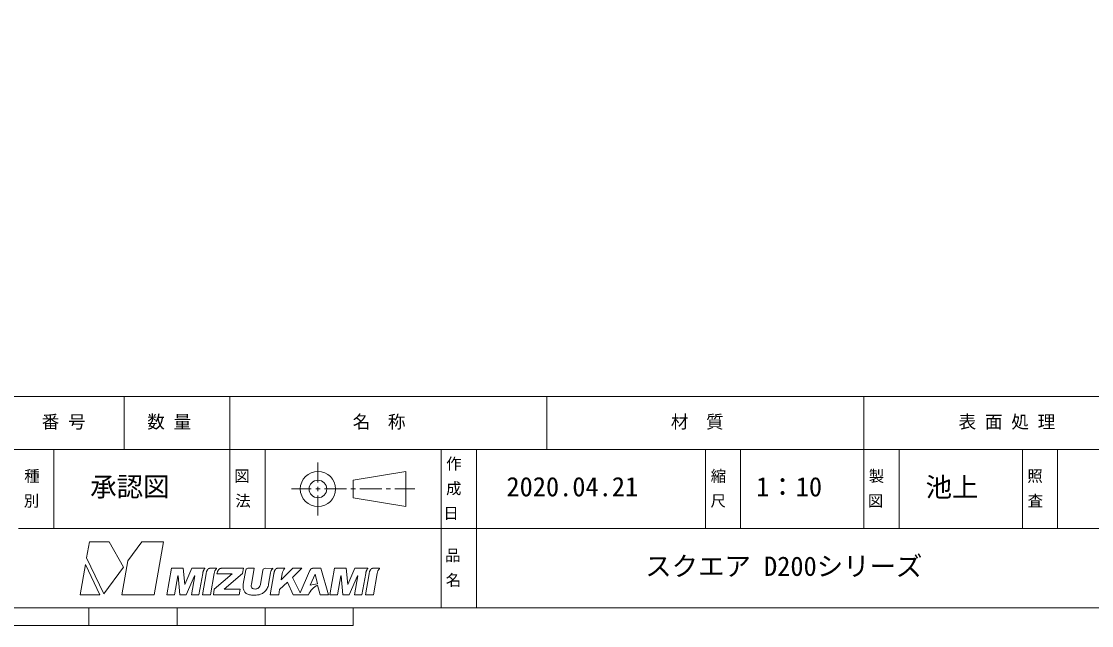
# Model space of a CAD drawing. Units: millimetres, scale not verified. Extents: x -2030 to 2030, y -1430 to 1430.
# Drawn here: x 123 to 1339, y -1400 to -714 of the extents above; entities that cross this region are included whole.
import ezdxf
from ezdxf.enums import TextEntityAlignment as Align

# ---------------------------------------------------------------- set-up
doc = ezdxf.new("R2010")
doc.units = ezdxf.units.MM
doc.header["$LTSCALE"] = 10
for name, color, linetype, lineweight in [('0-1_図面_FORMAT$03_TEXT', 7, 'Continuous', 18), ('0-2_図面_FORMAT$02_LOGO$01_MZ_LO', 7, 'Continuous', 18), ('0-3_図面_FORMAT$01_WAKU$OUT_LINE', 6, 'Continuous', 18), ('0-5_図面_FORMAT$01_WAKU$SUB_LINE', 7, 'Continuous', 18)]:
    doc.layers.add(name, color=color, linetype=linetype, lineweight=lineweight)
doc.styles.add('ＭＳ ゴシック', font='')
doc.styles.get('ＭＳ ゴシック').set_extended_font_data('MS Gothic')

# ---------------------------------------------------------------- blocks, each defined once
blk = doc.blocks.new('X15')
at = {"layer": '0-1_図面_FORMAT$03_TEXT', "style": 'ＭＳ ゴシック'}
for s, p in [('作', (815.67, -1078.02)), ('成', (815.49, -1106.13)), ('日', (812.38, -1134.24))]:
    blk.add_text(s, height=12.83, dxfattribs=at).set_placement(p, align=Align.BOTTOM_LEFT)
blk = doc.blocks.new('X16')
at = {"layer": '0-1_図面_FORMAT$03_TEXT', "style": 'ＭＳ ゴシック'}
for s, p in [('図', (575.02, -1092.07)), ('法', (576.18, -1120.18))]:
    blk.add_text(s, height=12.83, dxfattribs=at).set_placement(p, align=Align.BOTTOM_LEFT)
blk = doc.blocks.new('X17')
at = {"layer": '0-1_図面_FORMAT$03_TEXT', "style": 'ＭＳ ゴシック'}
for s, p in [('種', (336.53, -1092.07)), ('別', (336, -1120.18))]:
    blk.add_text(s, height=12.83, dxfattribs=at).set_placement(p, align=Align.BOTTOM_LEFT)
blk = doc.blocks.new('X18')
at = {"layer": '0-1_図面_FORMAT$03_TEXT', "style": 'ＭＳ ゴシック'}
for s, p in [('品', (814.43, -1182.07)), ('名', (815.14, -1210.18))]:
    blk.add_text(s, height=12.83, dxfattribs=at).set_placement(p, align=Align.BOTTOM_LEFT)
blk = doc.blocks.new('X19')
at = {"layer": '0-1_図面_FORMAT$03_TEXT', "style": 'ＭＳ ゴシック'}
for s, p in [('縮', (1116.02, -1092.07)), ('尺', (1115.84, -1120.18))]:
    blk.add_text(s, height=12.83, dxfattribs=at).set_placement(p, align=Align.BOTTOM_LEFT)
blk = doc.blocks.new('X20')
at = {"layer": '0-1_図面_FORMAT$03_TEXT', "style": 'ＭＳ ゴシック'}
for s, p in [('製', (1295.49, -1092.07)), ('図', (1294.51, -1120.18))]:
    blk.add_text(s, height=12.83, dxfattribs=at).set_placement(p, align=Align.BOTTOM_LEFT)
blk = doc.blocks.new('X21')
at = {"layer": '0-1_図面_FORMAT$03_TEXT', "style": 'ＭＳ ゴシック'}
for s, p in [('照', (1475.58, -1092.07)), ('査', (1475.93, -1120.18))]:
    blk.add_text(s, height=12.83, dxfattribs=at).set_placement(p, align=Align.BOTTOM_LEFT)

msp = doc.modelspace()

# ---------------------------------------------------------------- linework, layer by layer
at = {"layer": '0-1_図面_FORMAT$03_TEXT'}
for p, q in [((460, -1237.5), (460, -1215)), ((452.5, -1245), (430, -1245)), ((462.5, -1245), (457.5, -1245)), ((460, -1247.5), (460, -1242.5)), ((492.5, -1245), (467.5, -1245)), ((502.5, -1245), (497.5, -1245)), ((532.5, -1245), (507.5, -1245)), ((542.5, -1245), (537.5, -1245)), ((570, -1245), (547.5, -1245)), ((460, -1275), (460, -1252.5))]:
    msp.add_line(p, q, dxfattribs=at)
msp.add_lwpolyline([(560, -1225), (500, -1235), (500, -1255), (560, -1265)], close=True, dxfattribs=at)
for radius in [20, 10]:
    msp.add_circle((460, -1245), radius, dxfattribs=at)
at = {"layer": '0-2_図面_FORMAT$02_LOGO$01_MZ_LO'}
for p, q in [((200.52, -1305), (197.33, -1323.07)), ((222.81, -1305), (200.52, -1305)), ((239.18, -1333.53), (222.81, -1305)), ((260.07, -1305), (244.23, -1326.64)), ((284.52, -1305), (260.07, -1305)), ((273.94, -1365), (284.52, -1305)), ((197.33, -1323.07), (216.8, -1364.12)), ((195.98, -1330.76), (189.94, -1365)), ((212.21, -1365), (195.98, -1330.76)), ((216.8, -1364.12), (239.18, -1333.53)), ((244.23, -1326.64), (237.47, -1365)), ((293.8, -1335), (288.51, -1365)), ((307.13, -1335), (293.8, -1335)), ((308.81, -1353.25), (307.13, -1335)), ((316.97, -1335), (308.81, -1353.25)), ((331.56, -1335), (316.97, -1335)), ((344.78, -1335), (337.31, -1335)), ((375.37, -1335), (350.65, -1335)), ((374.31, -1340.99), (375.37, -1335)), ((387.64, -1335), (380.48, -1335)), ((384.41, -1353.31), (387.64, -1335)), ((407.14, -1335.07), (400.02, -1335)), ((408.49, -1335), (407.14, -1335.07)), ((422.09, -1335), (414.12, -1335)), ((431.43, -1335), (418.36, -1348.05)), ((431.07, -1345.3), (441.92, -1335)), ((441.92, -1335), (431.43, -1335)), ((463.37, -1335), (454.68, -1335)), ((471.88, -1365), (463.37, -1335)), ((478.9, -1335), (473.61, -1365)), ((492.23, -1335), (478.9, -1335)), ((493.91, -1353.25), (492.23, -1335)), ((502.07, -1335), (493.91, -1353.25)), ((516.66, -1335), (502.07, -1335)), ((529.88, -1335), (522.41, -1335)), ((297.08, -1365), (300.85, -1343.72)), ((301.21, -1343.72), (303.13, -1365)), ((310.31, -1365), (319.77, -1343.72)), ((320.19, -1343.72), (316.42, -1365)), ((324.93, -1365), (329.19, -1340.81)), ((332.99, -1341.37), (328.83, -1365)), ((337.99, -1365), (342.22, -1340.95)), ((362.48, -1341.38), (342.35, -1358.72)), ((345.92, -1339), (345.2, -1341.36)), ((345.2, -1341.36), (362.48, -1341.38)), ((353.58, -1358.51), (374.31, -1340.99)), ((378.06, -1336.92), (375.24, -1352.89)), ((397.55, -1336.96), (394.66, -1353.31)), ((403.99, -1352.89), (406.26, -1340.01)), ((409.87, -1341.37), (405.72, -1365)), ((418.36, -1348.05), (419.59, -1340.95)), ((439.95, -1362.89), (431.07, -1345.3)), ((450.49, -1338.32), (439.95, -1362.89)), ((451.1, -1354.17), (456.8, -1341.66)), ((456.8, -1341.66), (459.34, -1352.8)), ((482.18, -1365), (485.95, -1343.72)), ((486.31, -1343.72), (488.23, -1365)), ((495.41, -1365), (504.87, -1343.72)), ((505.29, -1343.72), (501.52, -1365)), ((510.03, -1365), (514.29, -1340.81)), ((518.09, -1341.37), (513.93, -1365)), ((523.09, -1365), (527.32, -1340.95)), ((342.35, -1358.72), (341.25, -1365)), ((371.84, -1358.54), (353.58, -1358.51)), ((370.7, -1365), (371.84, -1358.54)), ((402.33, -1357.78), (402.9, -1356.68)), ((415.44, -1365), (416.44, -1359.19)), ((416.44, -1359.19), (425.28, -1350.79)), ((425.28, -1350.79), (431.84, -1365)), ((459.65, -1354.04), (462.45, -1365)), ((189.94, -1365), (212.21, -1365)), ((237.47, -1365), (273.94, -1365)), ((288.51, -1365), (297.08, -1365)), ((303.13, -1365), (310.31, -1365)), ((316.42, -1365), (324.93, -1365)), ((328.83, -1365), (337.99, -1365)), ((341.25, -1365), (370.7, -1365)), ((405.72, -1365), (415.37, -1365)), ((415.37, -1365), (415.38, -1365)), ((415.38, -1365), (415.44, -1365)), ((431.84, -1365), (449.46, -1365)), ((462.45, -1365), (471.88, -1365)), ((473.61, -1365), (482.18, -1365)), ((488.23, -1365), (495.41, -1365)), ((501.52, -1365), (510.03, -1365)), ((513.93, -1365), (523.09, -1365))]:
    msp.add_line(p, q, dxfattribs=at)
for points in [[(329.19, -1340.81), (329.34, -1340), (329.37, -1339.85), (329.44, -1339.53), (329.54, -1339.18), (329.65, -1338.79), (329.77, -1338.4), (329.89, -1338.03), (330.01, -1337.69), (330.08, -1337.53), (330.14, -1337.38), (330.27, -1337.09), (330.4, -1336.83), (330.46, -1336.71), (330.53, -1336.59), (330.59, -1336.48), (330.65, -1336.37), (330.78, -1336.17), (330.84, -1336.08), (330.9, -1336), (330.96, -1335.91), (331.02, -1335.84), (331.08, -1335.76), (331.14, -1335.7), (331.2, -1335.63), (331.26, -1335.57), (331.31, -1335.51), (331.37, -1335.46), (331.43, -1335.4), (331.48, -1335.35), (331.54, -1335.3), (331.6, -1335.26), (331.64, -1335.22)], [(334.85, -1336.28), (334.79, -1336.35), (334.74, -1336.43), (334.64, -1336.57), (334.53, -1336.73), (334.43, -1336.89), (334.34, -1337.06), (334.24, -1337.23), (334.15, -1337.42), (334.06, -1337.6), (333.98, -1337.8), (333.9, -1338), (333.82, -1338.21), (333.74, -1338.42), (333.66, -1338.64), (333.59, -1338.86), (333.52, -1339.1), (333.38, -1339.57), (333.26, -1340.06), (333.15, -1340.57), (332.99, -1341.37)], [(337.31, -1335), (337.25, -1335), (336.88, -1335.02), (336.86, -1335.02), (336.83, -1335.02), (336.81, -1335.02), (336.79, -1335.02), (336.76, -1335.03), (336.74, -1335.03), (336.72, -1335.04), (336.69, -1335.04), (336.64, -1335.05), (336.59, -1335.07), (336.53, -1335.08), (336.48, -1335.1), (336.42, -1335.12), (336.36, -1335.14), (336.3, -1335.17), (336.24, -1335.2), (336.17, -1335.22), (336.1, -1335.26), (335.97, -1335.33), (335.9, -1335.36), (335.83, -1335.4), (335.76, -1335.44), (335.7, -1335.49), (335.63, -1335.53), (335.56, -1335.58), (335.5, -1335.63), (335.44, -1335.68), (335.37, -1335.73), (335.31, -1335.78), (335.25, -1335.84), (335.19, -1335.9), (335.13, -1335.96), (335.07, -1336.02), (335.02, -1336.08), (334.96, -1336.15), (334.9, -1336.21), (334.85, -1336.28)], [(350.65, -1335), (350.35, -1335.01), (350.29, -1335.01), (350.22, -1335.01), (350.07, -1335.03), (349.88, -1335.05), (349.66, -1335.08), (349.6, -1335.09), (349.54, -1335.1), (349.48, -1335.12), (349.41, -1335.13), (349.35, -1335.15), (349.29, -1335.16), (349.23, -1335.18), (349.17, -1335.2), (349.1, -1335.22), (349.04, -1335.25), (348.97, -1335.27), (348.91, -1335.3), (348.78, -1335.36), (348.65, -1335.42), (348.52, -1335.49), (348.39, -1335.55), (348.28, -1335.62), (348.22, -1335.66), (348.17, -1335.69), (348.11, -1335.73), (348.06, -1335.76), (348.01, -1335.8), (347.97, -1335.84), (347.92, -1335.87), (347.88, -1335.91), (347.84, -1335.95), (347.8, -1335.98), (347.64, -1336.14), (347.49, -1336.3), (347.34, -1336.47), (347.19, -1336.64), (347.12, -1336.74), (347.04, -1336.84)], [(411.63, -1336.35), (411.58, -1336.42), (411.48, -1336.57), (411.38, -1336.73), (411.28, -1336.89), (411.19, -1337.06), (411.1, -1337.23), (411.01, -1337.41), (410.92, -1337.6), (410.84, -1337.8), (410.76, -1338), (410.68, -1338.2), (410.6, -1338.42), (410.53, -1338.64), (410.39, -1339.09), (410.26, -1339.57), (410.13, -1340.06), (410.02, -1340.57), (409.87, -1341.37)], [(414.12, -1335), (413.98, -1335), (413.67, -1335.02), (413.65, -1335.02), (413.63, -1335.02), (413.6, -1335.02), (413.58, -1335.03), (413.56, -1335.03), (413.53, -1335.04), (413.51, -1335.04), (413.46, -1335.05), (413.4, -1335.07), (413.35, -1335.08), (413.29, -1335.1), (413.24, -1335.12), (413.18, -1335.14), (413.12, -1335.17), (413.05, -1335.19), (412.99, -1335.22), (412.93, -1335.25), (412.79, -1335.32), (412.72, -1335.36), (412.65, -1335.4), (412.59, -1335.44), (412.52, -1335.49), (412.46, -1335.53), (412.39, -1335.58), (412.33, -1335.63), (412.26, -1335.68), (412.2, -1335.73), (412.14, -1335.78), (412.08, -1335.84), (412.02, -1335.9), (411.96, -1335.96), (411.91, -1336.02), (411.85, -1336.08), (411.8, -1336.15), (411.74, -1336.21), (411.69, -1336.28), (411.63, -1336.35)], [(451.49, -1336.49), (451.42, -1336.59), (451.35, -1336.69), (451.29, -1336.8), (451.22, -1336.91), (451.09, -1337.15), (450.82, -1337.65), (450.56, -1338.18), (450.49, -1338.32)], [(454.68, -1335), (454.16, -1335), (454.1, -1335), (454.05, -1335), (453.99, -1335.01), (453.93, -1335.01), (453.87, -1335.02), (453.81, -1335.03), (453.75, -1335.04), (453.68, -1335.05), (453.62, -1335.06), (453.55, -1335.08), (453.49, -1335.1), (453.42, -1335.12), (453.28, -1335.16), (453.13, -1335.21), (452.99, -1335.26), (452.85, -1335.32), (452.79, -1335.34), (452.72, -1335.37), (452.66, -1335.4), (452.6, -1335.43), (452.55, -1335.46), (452.49, -1335.49), (452.44, -1335.52), (452.39, -1335.56), (452.34, -1335.59), (452.3, -1335.62), (452.25, -1335.65), (452.21, -1335.69), (452.13, -1335.76), (452.05, -1335.83), (451.98, -1335.9), (451.9, -1335.98), (451.83, -1336.06), (451.76, -1336.14), (451.69, -1336.22), (451.62, -1336.31), (451.55, -1336.39), (451.49, -1336.49)], [(514.29, -1340.81), (514.44, -1340), (514.47, -1339.85), (514.54, -1339.53), (514.64, -1339.18), (514.75, -1338.79), (514.87, -1338.4), (514.99, -1338.03), (515.11, -1337.69), (515.18, -1337.53), (515.24, -1337.38), (515.37, -1337.09), (515.5, -1336.83), (515.56, -1336.71), (515.62, -1336.59), (515.69, -1336.48), (515.75, -1336.37), (515.88, -1336.17), (515.94, -1336.08), (516, -1336), (516.06, -1335.91), (516.12, -1335.84), (516.18, -1335.76), (516.24, -1335.7), (516.3, -1335.63), (516.35, -1335.57), (516.41, -1335.51), (516.47, -1335.46), (516.53, -1335.4), (516.58, -1335.35), (516.64, -1335.3), (516.7, -1335.26), (516.74, -1335.22)], [(519.95, -1336.28), (519.89, -1336.35), (519.84, -1336.43), (519.73, -1336.57), (519.63, -1336.73), (519.53, -1336.89), (519.44, -1337.06), (519.34, -1337.23), (519.25, -1337.42), (519.16, -1337.6), (519.08, -1337.8), (518.99, -1338), (518.91, -1338.21), (518.84, -1338.42), (518.76, -1338.64), (518.69, -1338.86), (518.62, -1339.1), (518.48, -1339.57), (518.36, -1340.06), (518.25, -1340.57), (518.09, -1341.37)], [(522.41, -1335), (522.35, -1335), (521.98, -1335.02), (521.96, -1335.02), (521.93, -1335.02), (521.91, -1335.02), (521.89, -1335.02), (521.86, -1335.03), (521.84, -1335.03), (521.81, -1335.04), (521.79, -1335.04), (521.74, -1335.05), (521.69, -1335.07), (521.63, -1335.08), (521.57, -1335.1), (521.52, -1335.12), (521.46, -1335.14), (521.4, -1335.17), (521.33, -1335.2), (521.27, -1335.22), (521.2, -1335.26), (521.07, -1335.33), (521, -1335.36), (520.93, -1335.4), (520.86, -1335.44), (520.79, -1335.49), (520.73, -1335.53), (520.66, -1335.58), (520.6, -1335.63), (520.54, -1335.68), (520.47, -1335.73), (520.41, -1335.78), (520.35, -1335.84), (520.29, -1335.9), (520.23, -1335.96), (520.17, -1336.02), (520.11, -1336.08), (520.06, -1336.15), (520, -1336.21), (519.95, -1336.28)], [(319.77, -1343.72), (319.78, -1343.69), (319.8, -1343.67), (319.81, -1343.65), (319.82, -1343.62), (319.83, -1343.6), (319.84, -1343.59), (319.85, -1343.58), (319.86, -1343.57), (319.86, -1343.56), (319.87, -1343.55), (319.87, -1343.55), (319.88, -1343.54), (319.89, -1343.53), (319.89, -1343.52), (319.9, -1343.52), (319.91, -1343.51), (319.91, -1343.5), (319.92, -1343.5), (319.92, -1343.49), (319.93, -1343.49), (319.94, -1343.48), (319.94, -1343.48), (319.95, -1343.47), (319.96, -1343.47), (319.96, -1343.46), (319.97, -1343.46), (319.98, -1343.45), (319.99, -1343.45), (319.99, -1343.45), (319.99, -1343.44), (320, -1343.44), (320, -1343.44), (320, -1343.44), (320.01, -1343.44), (320.01, -1343.44), (320.01, -1343.44), (320.02, -1343.43), (320.02, -1343.43), (320.02, -1343.43)], [(320.02, -1343.43), (320.02, -1343.43), (320.03, -1343.43), (320.03, -1343.43), (320.03, -1343.43), (320.04, -1343.43), (320.04, -1343.43), (320.04, -1343.43), (320.05, -1343.43), (320.05, -1343.43), (320.05, -1343.43), (320.06, -1343.43), (320.06, -1343.43), (320.06, -1343.43), (320.06, -1343.43), (320.07, -1343.43), (320.07, -1343.43), (320.07, -1343.43), (320.08, -1343.43), (320.08, -1343.43), (320.09, -1343.43), (320.09, -1343.43), (320.09, -1343.43), (320.1, -1343.44), (320.1, -1343.44), (320.1, -1343.44), (320.1, -1343.44), (320.11, -1343.44), (320.11, -1343.44), (320.11, -1343.44), (320.11, -1343.44), (320.12, -1343.44), (320.12, -1343.45), (320.12, -1343.45), (320.12, -1343.45), (320.12, -1343.45), (320.13, -1343.45), (320.13, -1343.45), (320.13, -1343.45), (320.13, -1343.46)], [(320.13, -1343.46), (320.14, -1343.46), (320.14, -1343.46), (320.14, -1343.46), (320.14, -1343.46), (320.14, -1343.46), (320.15, -1343.47), (320.15, -1343.47), (320.15, -1343.47), (320.15, -1343.47), (320.15, -1343.47), (320.15, -1343.48), (320.16, -1343.48), (320.16, -1343.48), (320.16, -1343.48), (320.16, -1343.48), (320.16, -1343.49), (320.16, -1343.49), (320.17, -1343.49), (320.17, -1343.49), (320.17, -1343.5), (320.17, -1343.5), (320.17, -1343.5), (320.17, -1343.5), (320.17, -1343.51), (320.18, -1343.51), (320.18, -1343.52), (320.18, -1343.53), (320.18, -1343.53), (320.19, -1343.54), (320.19, -1343.55), (320.19, -1343.55), (320.19, -1343.56), (320.19, -1343.57), (320.19, -1343.58), (320.2, -1343.58), (320.2, -1343.59), (320.2, -1343.6), (320.2, -1343.61), (320.2, -1343.62)], [(320.2, -1343.62), (320.2, -1343.63), (320.2, -1343.63), (320.2, -1343.64), (320.2, -1343.65), (320.2, -1343.66), (320.2, -1343.67), (320.2, -1343.68), (320.2, -1343.7), (320.19, -1343.72)], [(347.04, -1336.84), (346.97, -1336.94), (346.89, -1337.06), (346.81, -1337.18), (346.74, -1337.31), (346.58, -1337.59), (346.42, -1337.89), (346.28, -1338.19), (346.13, -1338.5), (345.92, -1339)], [(504.87, -1343.72), (504.88, -1343.69), (504.89, -1343.67), (504.91, -1343.65), (504.92, -1343.62), (504.93, -1343.6), (504.94, -1343.59), (504.95, -1343.58), (504.95, -1343.57), (504.96, -1343.56), (504.97, -1343.55), (504.97, -1343.55), (504.98, -1343.54), (504.98, -1343.53), (504.99, -1343.52), (505, -1343.52), (505, -1343.51), (505.01, -1343.5), (505.02, -1343.5), (505.02, -1343.49), (505.03, -1343.49), (505.04, -1343.48), (505.04, -1343.48), (505.05, -1343.47), (505.06, -1343.47), (505.06, -1343.46), (505.07, -1343.46), (505.08, -1343.45), (505.08, -1343.45), (505.09, -1343.45), (505.09, -1343.44), (505.09, -1343.44), (505.1, -1343.44), (505.1, -1343.44), (505.1, -1343.44), (505.11, -1343.44), (505.11, -1343.44), (505.11, -1343.43), (505.12, -1343.43), (505.12, -1343.43)], [(505.12, -1343.43), (505.12, -1343.43), (505.13, -1343.43), (505.13, -1343.43), (505.13, -1343.43), (505.14, -1343.43), (505.14, -1343.43), (505.14, -1343.43), (505.15, -1343.43), (505.15, -1343.43), (505.15, -1343.43), (505.15, -1343.43), (505.16, -1343.43), (505.16, -1343.43), (505.16, -1343.43), (505.17, -1343.43), (505.17, -1343.43), (505.17, -1343.43), (505.18, -1343.43), (505.18, -1343.43), (505.19, -1343.43), (505.19, -1343.43), (505.19, -1343.43), (505.19, -1343.44), (505.2, -1343.44), (505.2, -1343.44), (505.2, -1343.44), (505.2, -1343.44), (505.21, -1343.44), (505.21, -1343.44), (505.21, -1343.44), (505.21, -1343.44), (505.22, -1343.45), (505.22, -1343.45), (505.22, -1343.45), (505.22, -1343.45), (505.23, -1343.45), (505.23, -1343.45), (505.23, -1343.45), (505.23, -1343.46)], [(505.23, -1343.46), (505.23, -1343.46), (505.24, -1343.46), (505.24, -1343.46), (505.24, -1343.46), (505.24, -1343.46), (505.24, -1343.47), (505.25, -1343.47), (505.25, -1343.47), (505.25, -1343.47), (505.25, -1343.47), (505.25, -1343.48), (505.25, -1343.48), (505.26, -1343.48), (505.26, -1343.48), (505.26, -1343.48), (505.26, -1343.49), (505.26, -1343.49), (505.26, -1343.49), (505.27, -1343.49), (505.27, -1343.5), (505.27, -1343.5), (505.27, -1343.5), (505.27, -1343.5), (505.27, -1343.51), (505.28, -1343.51), (505.28, -1343.52), (505.28, -1343.53), (505.28, -1343.53), (505.28, -1343.54), (505.29, -1343.55), (505.29, -1343.55), (505.29, -1343.56), (505.29, -1343.57), (505.29, -1343.58), (505.29, -1343.58), (505.3, -1343.59), (505.3, -1343.6), (505.3, -1343.61), (505.3, -1343.62)], [(505.3, -1343.62), (505.3, -1343.63), (505.3, -1343.63), (505.3, -1343.64), (505.3, -1343.65), (505.3, -1343.66), (505.3, -1343.67), (505.3, -1343.68), (505.3, -1343.7), (505.29, -1343.72)], [(403.74, -1354.24), (403.97, -1353.01), (403.97, -1353.01)]]:
    msp.add_lwpolyline(points, dxfattribs=at)
for centre, radius, start, end in [((331.57, -1335.12), 0.121, 304.86496, 94.40092), ((352.05, -1342.13), 9.89, 136.18472, 173.12017), ((344.8, -1335.16), 0.162, 312.86914, 94.24212), ((380.43, -1337.42), 2.42, 88.80192, 167.99496), ((399.97, -1337.47), 2.47, 88.77298, 167.99431), ((414.67, -1341.46), 8.54, 135.03232, 170.26664), ((408.45, -1335.25), 0.253, 317.17569, 80.9817), ((429.33, -1342.02), 9.8, 136.54508, 173.70767), ((422.1, -1335.16), 0.163, 313.74872, 94.23418), ((516.67, -1335.12), 0.121, 304.6384, 94.62748), ((537.15, -1342.13), 9.89, 136.18472, 173.12017), ((529.9, -1335.16), 0.162, 312.86914, 94.24212), ((301.03, -1343.66), 0.192, 340.98527, 199.01473), ((486.13, -1343.66), 0.192, 340.9301, 199.0699), ((391.98, -1355.53), 16.95, 171.0332, 188.18963), ((382.89, -1356.89), 7.75, 187.78742, 215.44496), ((388.89, -1354.48), 4.63, 165.34176, 214.96754), ((388.25, -1354.25), 4.27, 222.36769, 275.05973), ((388.85, -1352.59), 5.92, 267.89986, 309.60524), ((388.51, -1352.51), 6.2, 311.50598, 352.57182), ((390.09, -1351.45), 13.78, 309.99999, 332.14542), ((389.2, -1350.98), 14.79, 332.15939, 332.65034), ((395.1, -1352.64), 8.78, 332.65034, 349.54143), ((385.51, -1349.61), 18.76, 349.54143, 349.93236), ((468.39, -1372.38), 20.32, 115.4544, 158.69079), ((460.12, -1383.18), 30.39, 91.48142, 107.28339), ((383.35, -1356.95), 8.1, 213.193, 239.96956), ((384.36, -1354.39), 10.83, 242.14082, 264.97436), ((388.23, -1327.29), 38.2, 262.75215, 269.85696), ((388.54, -1345.45), 20.04, 268.85124, 288.20389), ((390.33, -1352.29), 12.99, 290.10415, 311.54968)]:
    msp.add_arc(centre, radius, start, end, dxfattribs=at)
at = {"layer": '0-3_図面_FORMAT$01_WAKU$OUT_LINE'}
for p, q in [((1980, -1140), (-1980, -1140)), ((1980, -1200), (-780, -1200)), ((200, -1400), (200, -1380)), ((300, -1400), (300, -1380)), ((400, -1400), (400, -1380)), ((500, -1400), (500, -1380)), ((-500, -1400), (500, -1400))]:
    msp.add_line(p, q, dxfattribs=at)
msp.add_lwpolyline([(-1980, -1380), (1980, -1380), (1980, 1380), (-1980, 1380)], close=True, dxfattribs=at)
at = {"layer": '0-5_図面_FORMAT$01_WAKU$SUB_LINE'}
for p, q in [((240, -1140), (240, -1200)), ((360, -1290), (360, -1140)), ((720, -1140), (720, -1200)), ((1080, -1290), (1080, -1140)), ((160, -1290), (160, -1200)), ((400, -1200), (400, -1290)), ((600, -1380), (600, -1200)), ((640, -1380), (640, -1200)), ((900, -1290), (900, -1200)), ((940, -1290), (940, -1200)), ((1120, -1290), (1120, -1200)), ((1260, -1200), (1260, -1290)), ((1300, -1200), (1300, -1290)), ((120, -1290), (1440, -1290))]:
    msp.add_line(p, q, dxfattribs=at)

# ---------------------------------------------------------------- block references
at = {"layer": '0-1_図面_FORMAT$03_TEXT'}
for name in ['X15', 'X17', 'X16', 'X19', 'X20', 'X21', 'X18']:
    msp.add_blockref(name, (-210, -148.5), dxfattribs=at)

# ---------------------------------------------------------------- texts
at = {"layer": '0-1_図面_FORMAT$03_TEXT', "style": 'ＭＳ ゴシック'}
for s, height, p in [('番 号', 14.66, (146.35, -1180.47)), ('数 量', 14.66, (266.15, -1180.47)), ('名\u3000称', 14.66, (499.5, -1180.47)), ('材\u3000質', 14.66, (860.77, -1180.47)), ('表 面 処 理', 14.66, (1187.43, -1180.47)), ('承認図', 21.99, (201.45, -1260.02)), ('2020.04.21', 21.99, (674.09, -1259.94)), ('1：10', 21.99, (957.67, -1260.02)), ('池上', 21.99, (1150.1, -1260.46)), ('スクエア D200シリーズ', 21.99, (831.67, -1350.2))]:
    msp.add_text(s, height=height, dxfattribs=at).set_placement(p, align=Align.BOTTOM_LEFT)

doc.saveas('drawing.dxf')
